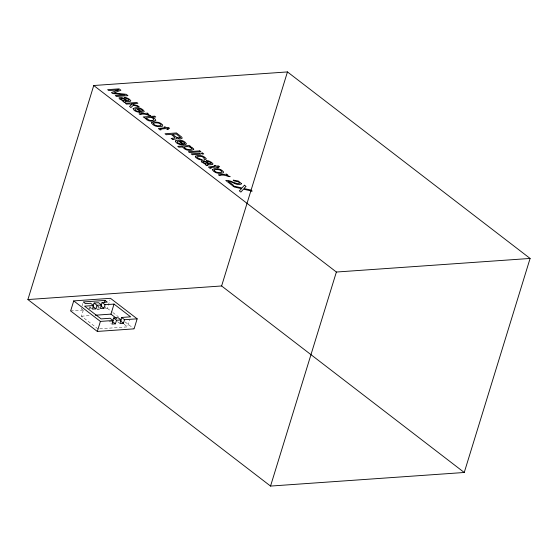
<?xml version="1.0" encoding="UTF-8"?>
<svg xmlns="http://www.w3.org/2000/svg" width="558" height="558" viewBox="0 0 558 558"><rect width="100%" height="100%" fill="white"/><g stroke="black" fill="none" stroke-linecap="round" stroke-linejoin="round"><path stroke-width="0.42" stroke-dasharray="2.79 2.09" d="M82.807 303.461L81.189 308.734L83.379 310.422M98.02 328.934L81.447 316.191L83.351 310.018M89.622 308.414L90.117 306.809M105.399 308.142L105.867 306.635M105.685 308.469L107.394 308.351L110.01 299.855M99.756 328.808L127.517 326.862L129.658 319.915M98.954 306.189L97.504 306.286L99.84 308.086M88.729 308.211L91.24 308.03M97.95 307.563L99.624 307.444M70.636 310.932L82.605 310.088M97.141 309.069L99.701 308.888M97.148 309.46L99.422 309.299M81.447 316.191L90.996 315.521M111.816 321.638L109.005 321.833L110.763 323.187M107.394 308.351L112.186 312.027M112.869 312.557L118.345 316.763M125.18 322.022L134.073 328.857M124.064 324.212L127.517 326.862M117.585 321.722L119.335 323.075M89.51 306.851L92.44 309.097"/><path stroke-width="0.84" d="M27.9 299.555L93.751 85.513L287.461 71.926L530.1 258.445L464.249 472.486L270.539 486.074L27.9 299.555L221.617 285.968L464.249 472.486M73.726 300.895L70.636 310.932L97.315 331.438L134.073 328.857L137.163 318.82L110.484 298.314L73.726 300.895L100.398 321.401L113.03 320.515L111.935 324.079L115.443 323.835L116.538 320.264L121.023 319.95L119.921 323.521L123.43 323.277L124.532 319.706L137.163 318.82M101.528 304.968L97.043 305.282L95.948 308.853L93.026 306.6L94.121 303.029L98.599 302.715L101.528 304.968L100.426 308.539L103.934 308.288L105.037 304.717L114.034 304.089L130.607 316.825L121.609 317.46L120.507 321.031L123.43 323.277M103.934 308.288L101.012 306.042L102.114 302.471L107.255 302.108L105.064 300.427L83.275 301.955L85.465 303.636L90.612 303.28L93.535 305.526L92.44 309.097L95.948 308.853M104.367 302.687L105.064 300.427M97.315 331.438L100.398 321.401M95.327 315.221L110.944 314.126L114.034 304.089M121.023 319.95L118.094 317.704L113.616 318.018L112.521 321.589L115.443 323.835M221.617 285.968L287.461 71.926M270.539 486.074L336.383 272.032L530.1 258.445M93.535 305.526L84.537 306.154L101.11 318.897L110.107 318.262L113.03 320.515M93.751 85.513L336.383 272.032M102.114 302.471L105.037 304.717M121.609 317.46L124.532 319.706M110.944 314.126L116.469 318.367M94.121 303.029L97.043 305.282M113.616 318.018L116.538 320.264M172.945 139.423L171.146 138.475L174.563 137.986L174.94 137.442L171.18 134.373L166.263 134.722L165.015 133.76L176.474 132.957L181.608 136.989L182.222 138.07L181.524 138.663L179.669 138.796L176.656 137.986L176.384 138.865L172.945 139.423M133.16 108.566C133.732 111.356 137.666 112.095 140.114 112.423L139.005 111.565C137.401 111.858 132.511 109.096 136.389 108.629L141.32 112.416L143.678 112.025L144.25 111.384C142.402 107.917 136.41 106.536 133.16 108.566M175.338 140.993C175.91 143.776 179.836 144.522 182.292 144.843L181.183 143.992C179.571 144.285 174.689 141.516 178.567 141.048L183.498 144.836L185.856 144.445L186.428 143.811C184.579 140.337 178.588 138.956 175.338 140.993M145.115 118.003C146.866 121.267 152.683 122.16 155.815 120.395L154.845 118.756L151.609 117.299L155.766 117.006L154.671 116.162L143.176 116.971L145.115 118.003M241.481 183.631L241.44 183.973C237.22 186.435 232.686 181.489 228.348 181.336L233.258 185.11L231.933 185.2L225.76 180.457C230.635 179.76 234.555 184.084 239.284 183.575L239.487 182.808L238.322 181.845L234.339 181.001L233.188 180.122L238.231 180.98L241.481 183.631M122.997 101.179L124.253 102.456L125.285 102.386L124.978 101.779L130.3 101.368L130.802 100.754L129.435 99.233L126.331 97.657L124.078 97.42L125.132 98.236L127.322 98.724L128.821 99.819L128.968 100.489L127.364 100.461L121.895 97.559L119.063 97.762L119.37 98.871L123.576 100.977L122.997 101.179M205.211 164.38L206.46 165.656L207.499 165.58L207.192 164.973L212.507 164.561L213.016 163.954L211.649 162.427L208.539 160.85L206.286 160.62L207.346 161.429L209.529 161.925L211.036 163.02L211.175 163.689L209.578 163.661L204.109 160.76L201.271 160.962L201.578 162.064L205.79 164.171L205.211 164.38M193.717 149.16L193.661 149.516C190.508 151.344 185.34 150.367 183.003 147.472L183.136 146.9L178.867 147.2L177.737 146.335L189.378 145.519L190.48 146.363L189.371 146.44L191.966 147.403L193.717 149.16M184.321 147.2L184.273 147.5C185.94 149.67 189.539 150.004 191.882 148.923L191.959 148.616C190.334 146.419 186.651 146.105 184.321 147.2M151.637 122.753L151.567 123.13C153.757 126.499 159.016 127.503 162.636 126.129L162.65 124.957L160.955 123.492A4.597 1.744 17.1 0 0 158.165 122.328L153.952 121.902L151.637 122.753M212.403 169.465L212.333 169.841C214.523 173.21 219.775 174.215 223.402 172.841L223.416 171.669L221.721 170.204A4.597 1.744 17.1 0 0 218.931 169.039L214.711 168.614L212.403 169.465M146.468 118.038L146.405 118.352C154.482 124.727 157.412 115.262 146.468 118.038M195.307 156.24L195.663 157.461L198.167 159.086A3.822 1.451 17.1 0 0 200.51 159.776L202.282 159.923L197.127 157.593A2.295 0.872 17.1 0 1 197.016 156.833L198.704 156.359L201.947 156.61L204.514 158.074L203.768 158.897L204.87 159.741L206.376 158.918C204.291 155.605 198.655 154.371 195.307 156.24M160.383 129.037L161.116 129.833L160.013 129.909L158.402 128.549L165.001 127.705L164.087 127.001L165.238 126.924L166.144 127.622L168.481 127.461L169.618 128.34L167.288 128.5L168.363 129.323L167.219 129.407L166.144 128.584L160.383 129.037M210.429 167.505L211.154 168.3L210.052 168.376L208.441 167.016L215.039 166.172L214.126 165.468L215.276 165.391L216.183 166.089L218.52 165.928L219.664 166.8L217.327 166.968L218.401 167.791L217.257 167.874L216.183 167.044L210.429 167.505M153.38 123.311C154.022 126.038 158.667 126.171 160.955 125.424L161.171 124.866L159.923 123.716A2.546 0.97 17.1 0 0 157.977 122.99L155.131 122.795L153.38 123.311M214.146 170.023C214.788 172.75 219.434 172.882 221.721 172.136L221.938 171.578L220.689 170.427A2.546 0.97 17.1 0 0 218.743 169.702L215.897 169.506L214.146 170.023M120.877 98.424C121.239 100.426 124.755 101.019 126.659 100.712L123.025 98.633L120.877 98.424M203.091 161.618C203.454 163.627 206.969 164.219 208.873 163.912L205.232 161.834L203.091 161.618M142.583 110.861L141.272 111.447L137.533 108.573L140.986 109.298L142.583 110.861M184.761 143.28L183.449 143.866L179.711 140.993L183.157 141.718L184.761 143.28M180.269 137.421C177.5 139.012 174.508 135.74 172.471 134.283L176.391 134.011L180.269 137.421M244.439 185.207L241.956 187.976L232.777 185.849L234.283 187.007L241.551 188.646L239.326 190.885L240.875 192.078L243.504 189.169L252.181 191.157L250.695 190.013L243.979 188.527L246.008 186.407L244.439 185.207M133.453 105.113L130.949 107.568L129.505 106.459L131.618 104.555L129.589 103.9L126.457 104.116L125.369 103.286L136.829 102.484L137.91 103.314L131.263 103.781L137.707 105.762L139.151 106.871L133.453 105.113M118.47 89.873L111.461 92.593L112.695 93.542L124.992 94.888L115.304 95.544L116.489 96.457L127.949 95.655L126.178 94.295L113.86 92.949L120.891 90.236L119.105 88.855L107.645 89.664L108.838 90.577L118.47 89.873M147.361 113.183L139.012 113.769L140.142 114.641C144.027 112.876 147.389 115.353 150.786 115.687L146.991 114.111L148.435 114.006L147.361 113.183M199.799 150.883L188.339 151.692L189.469 152.557L200.929 151.755L199.799 150.883M199.478 153.276L191.164 153.862L192.315 154.747L200.629 154.161L199.478 153.276M202.624 153.059L201.033 153.171L202.177 154.057L203.775 153.945L202.624 153.059M226.715 174.187L218.366 174.773L219.496 175.637C223.381 173.88 226.743 176.356 230.14 176.691L226.346 175.114L227.79 175.01L226.715 174.187"/></g></svg>
